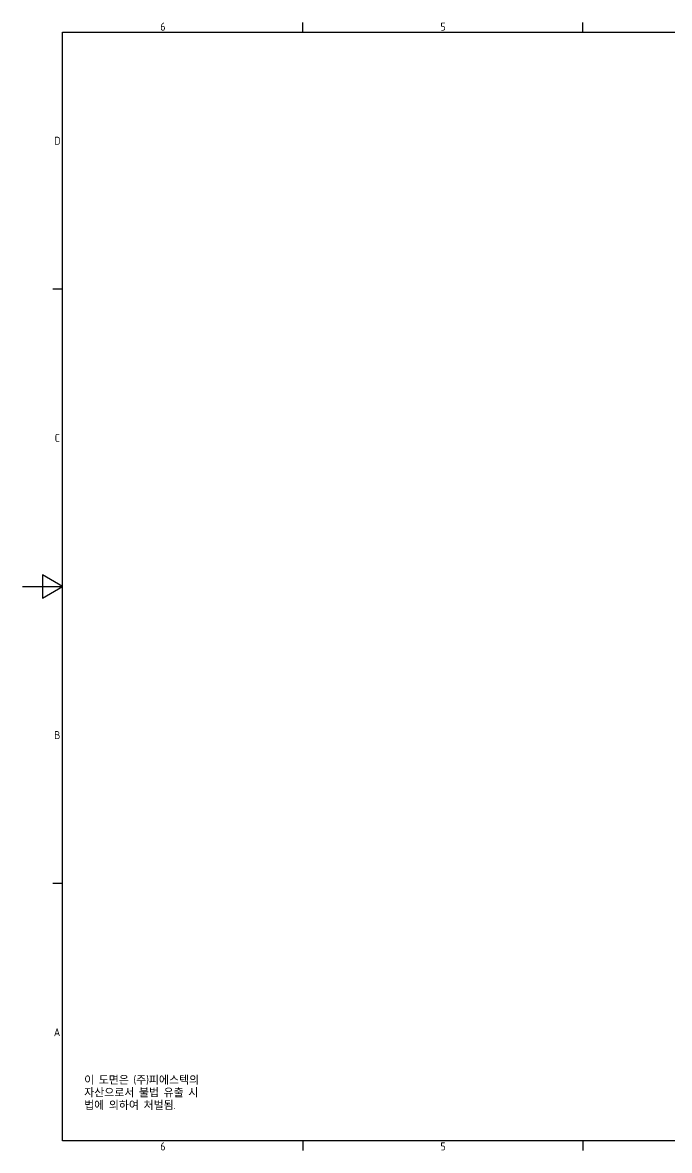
# Model space of a CAD drawing. Header units: millimetres. Extents: x 0 to 420, y 0 to 297.
# Drawn here: x 0 to 161.7, y 7.6 to 289.4 of the extents above; entities that cross this region are included whole.
import ezdxf

# ---------------------------------------------------------------- set-up
doc = ezdxf.new("R2010")
doc.units = ezdxf.units.MM
doc.layers.get('0').update_dxf_attribs({"color": 3, "lineweight": 25})
doc.layers.add('경계(ISO)', color=7, linetype='Continuous', lineweight=25)
doc.layers.add('기호(ISO)', color=5, linetype='Continuous', lineweight=25)
doc.styles.add('문자 텍스트_PSTEK_POSCO', font='isocp.shx')

# ---------------------------------------------------------------- blocks, each defined once
blk = doc.blocks.new('경계 Default Border')
at = {"layer": '경계(ISO)'}
for p, q in [((70, 287.0000076293945), (70, 289.4000053405762)), ((140, 287.0000076293945), (140, 289.4000053405762)), ((10, 222.7499961853027), (7.599999904632568, 222.7499961853027)), ((10, 74.25000190734863), (7.599999904632568, 74.25000190734863)), ((70, 10), (70, 7.599999904632568)), ((140, 10), (140, 7.599999904632568))]:
    blk.add_line(p, q, dxfattribs=at)
at = {"layer": '경계(ISO)', "flags": 128}
for points in [[(10, 10), (10, 287.0000076293945), (410, 287.0000076293945), (410, 10), (10, 10)], [(0, 148.5000038146973), (10, 148.5000038146973), (5, 151.3867473602295), (5, 145.6132507324219), (10, 148.5000038146973)]]:
    blk.add_lwpolyline(points, dxfattribs=at)
at = {"layer": '경계(ISO)', "color": 2, "char_height": 2.000000029802322, "attachment_point": 7, "style": '문자 텍스트_PSTEK_POSCO'}
for s, insert in [('6', (34.42969299337596, 287.3809296778403)), ('5', (104.429692993376, 287.3809296778403)), ('D', (7.918846742126641, 258.8559296629392)), ('C', (8.029692978474793, 184.6059296629392)), ('B', (7.918846742126641, 110.3559296629392)), ('A', (7.809600509898342, 36.12023240455892)), ('6', (34.42969299337596, 7.580929648038)), ('5', (104.429692993376, 7.580929648038))]:
    blk.add_mtext(s, dxfattribs=dict(at, insert=insert))

msp = doc.modelspace()

# ---------------------------------------------------------------- block references
msp.add_blockref('경계 Default Border', (0, 0))

# ---------------------------------------------------------------- texts
at = {"layer": '기호(ISO)', "color": 7, "insert": (15.39462540488438, 26.22827243992431), "char_height": 2.000000029802322, "width": 51.24013826054251, "attachment_point": 1, "line_spacing_factor": 0.9442214369773865, "style": '문자 텍스트_PSTEK_POSCO'}
msp.add_mtext('{이 도면은 (주)피에스텍의\\P자산으로서 불법 유출 시 \\P법에 의하여 처벌됨.}', dxfattribs=at)

doc.saveas('drawing.dxf')
